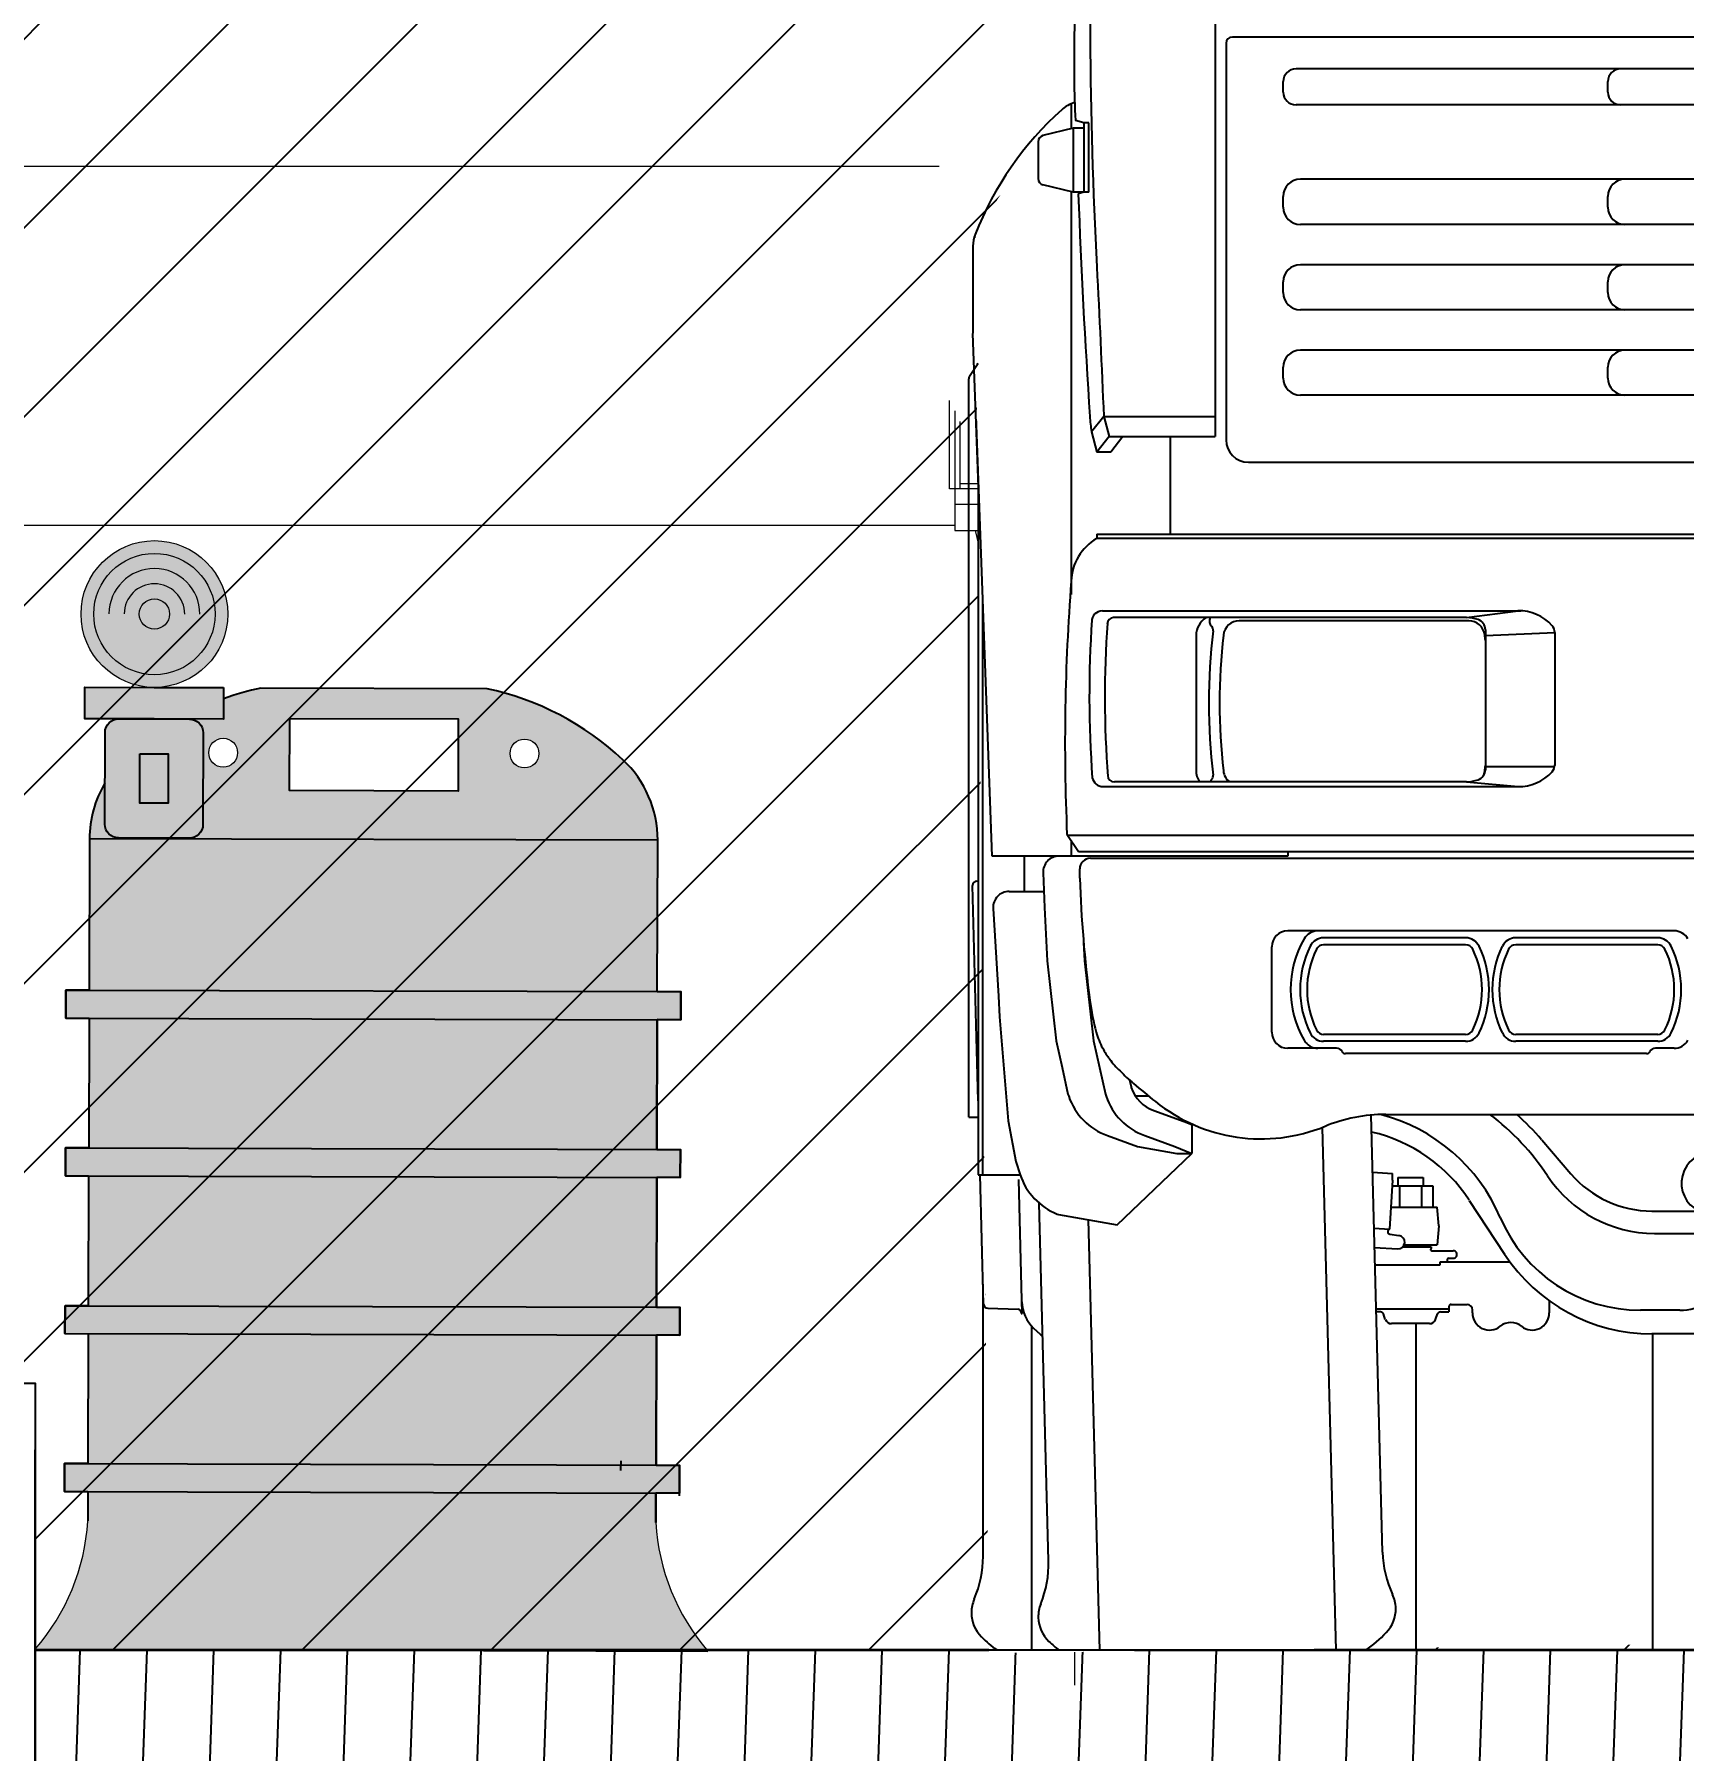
# Model space of a CAD drawing. Header units: metres. Extents: x 668617 to 675126, y 2286318 to 2293677.
# Drawn here: x 672250.003 to 672251.546, y 2287822.453 to 2287824.059 of the extents above; entities that cross this region are included whole.
import ezdxf

# ---------------------------------------------------------------- set-up
doc = ezdxf.new("R2010")
doc.units = ezdxf.units.M
doc.header["$MEASUREMENT"] = 0
doc.set_wipeout_variables(frame=1)
doc.layers.add('2', color=7, linetype='Continuous')
doc.layers.add('DMTG_SECCIONES_VIALES', color=250, linetype='Continuous')
doc.layers.add('dp_Fondo del tablero', color=7, linetype='Continuous', lineweight=0, true_color=0xf05123)
doc.layers.add('dp_Pictograma y filete', color=7, linetype='Continuous', lineweight=0, true_color=0x000000)
doc.styles.get("Standard").update_dxf_attribs({"font": 'arial.ttf'})
doc.dimstyles.get("Standard").update_dxf_attribs({"dimtxt": 0.18, "dimasz": 0.18, "dimexe": 0.18, "dimexo": 0.0625, "dimgap": 0.09, "dimtad": 0, "dimtih": 1, "dimtoh": 1, "dimdec": 4, "dimzin": 0, "dimdsep": 46, "dimtxsty": 'Standard', "dimcen": 0.09, "dimadec": 0, "dimazin": 0, "dimtfac": 1, "dimtdec": 4, "dimtofl": 0, "dimtmove": 0, "dimatfit": 3, "dimfxl": 1, "dimtolj": 1, "dimtzin": 0, "dimarcsym": 0})

# ---------------------------------------------------------------- blocks, each defined once
blk = doc.blocks.new('*D406')
at = {"layer": 'Defpoints', "color": 0, "transparency": 16777216}
for p in [(672250.0035, 2287822.5467), (672253.2035, 2287822.5467), (672253.2035, 2287821.1552)]:
    blk.add_point(p, dxfattribs=at)
at = {"layer": 'DMTG_SECCIONES_VIALES', "color": 0, "lineweight": -2, "transparency": 16777216}
for p, q in [((672250.0035, 2287822.4842), (672250.0035, 2287820.9752)), ((672253.2035, 2287822.4842), (672253.2035, 2287820.9752)), ((672250.1835, 2287821.1552), (672251.2801, 2287821.1552)), ((672253.0235, 2287821.1552), (672251.927, 2287821.1552))]:
    blk.add_line(p, q, dxfattribs=at)
at = {"layer": 'DMTG_SECCIONES_VIALES', "color": 0, "transparency": 16777216}
for points in [[(672250.1835, 2287821.1852), (672250.1835, 2287821.1252), (672250.0035, 2287821.1552)], [(672253.0235, 2287821.1852), (672253.0235, 2287821.1252), (672253.2035, 2287821.1552)]]:
    blk.add_solid(points, dxfattribs=at)
at = {"layer": 'DMTG_SECCIONES_VIALES', "color": 0, "transparency": 16777216, "insert": (672251.6035, 2287821.1552), "char_height": 0.18, "attachment_point": 5}
blk.add_mtext('\\A1;3.20', dxfattribs=at)
blk = doc.blocks.new('A$C42154543')
at = {"color": 7, "linetype": 'Continuous', "lineweight": 15, "true_color": 0xffffff}
blk.add_wipeout([(-1225, -2.7), (-1237.9, 1326.3), (-1145.2, 1472), (-1128, 1965.6), (-1101.2, 2611.6), (-1046.4, 2668), (0, 2739.6), (1020.3, 2681.8), (1134.7, 1887), (1144.7, 1449.8), (1240, 1315.4), (1217.4, 0), (570.6, 0), (557.5, 296.4), (-557.5, 296.4), (-563, 5.9)], dxfattribs=at).dxf.layer = '2'
at = {"layer": '2'}
for p, q in [((-1013, 1958.1), (-1013, 1136.9)), ((-1002.9, 1505.4), (-1002.9, 1133.9)), ((997, 1511.3), (-997, 1511.3)), ((-243.8, 1481.5), (-937.3, 1481.5)), ((-949.3, 1459.7), (-949.3, 1469.5)), ((-645.2, 1459.7), (-645.2, 1469.5)), ((-1148, 1448.7), (-1148, 1425.4)), ((-243.8, 1447.7), (-937.3, 1447.7)), ((-1136, 1430.9), (-1144.1, 1433.1)), ((-1146, 1425.9), (-1174.4, 1419)), ((-1136, 1425.9), (-1146, 1425.9)), ((-1146, 1425.9), (-1146, 1365.9)), ((-1131.6, 1430.9), (-1136, 1430.9)), ((-1136, 1430.9), (-1136, 1365.9)), ((-1131.6, 1365.9), (-1131.6, 1430.9)), ((-1179, 1413.2), (-1179, 1378.6)), ((-1146, 1365.9), (-1174.4, 1372.8)), ((-259, 1378), (-933.3, 1378)), ((-1148, 1366.4), (-1148, 988.9)), ((-1136, 1365.9), (-1146, 1365.9)), ((-1136, 1365.9), (-1141.4, 1364.4)), ((-1131.6, 1365.9), (-1136, 1365.9)), ((-949.3, 1351.8), (-949.3, 1362)), ((-645.2, 1351.8), (-645.2, 1362)), ((-259, 1335.8), (-933.3, 1335.8)), ((-1240, 1315.4), (-1240, 1233.9)), ((-247.8, 1298), (-933.3, 1298)), ((-949.3, 1271.8), (-949.3, 1282)), ((-645.2, 1271.8), (-645.2, 1282)), ((-247.8, 1255.8), (-933.3, 1255.8)), ((-1222, 743.9), (-1240, 1233.6)), ((-247.8, 1218), (-933.3, 1218)), ((-1244, 499.4), (-1244, 1191.2)), ((-1243.3, 1193.5), (-1235, 1205.8)), ((-949.3, 1191.8), (-949.3, 1202)), ((-645.2, 1191.8), (-645.2, 1202)), ((-247.8, 1175.8), (-933.3, 1175.8)), ((-1117.5, 1155.9), (-1129, 1141.4)), ((-1117.5, 1155.9), (-1112.5, 1136.9)), ((-1117.5, 1155.9), (-1013, 1155.9)), ((-1129, 1141.4), (-1124, 1122.4)), ((-1112.5, 1136.9), (-1124, 1122.4)), ((-1112.5, 1136.9), (-1013, 1136.9)), ((-1099.5, 1136.9), (-1111, 1122.4)), ((-1055, 1045.4), (-1055, 1136.9)), ((-1111, 1122.4), (-1124, 1122.4)), ((-982, 1113), (982, 1113)), ((-1235, 1097.7), (-1235, 445.4)), ((-1124, 1045.4), (1124, 1045.4)), ((-1124, 1045.4), (-1124, 1041.4)), ((1124, 1041.4), (-1124, 1041.4)), ((-1231, 988.8), (-1231, 445.4)), ((-1118.7, 973.7), (-726.6, 973.7)), ((-777.5, 967.4), (-1108.2, 967.4)), ((-777.5, 967.4), (-729.4, 973.7)), ((-1031, 950.4), (-1031, 824.4)), ((-775.5, 964.4), (-990.5, 964.4)), ((-760, 956), (-760, 824.9)), ((-760, 950.7), (-695, 953.3)), ((-695, 953.5), (-695, 828.8)), ((-1031, 891.1), (-1031, 885.4)), ((-760, 827.9), (-695, 827.8)), ((-1118.2, 809.1), (-729.2, 809.1)), ((-777.5, 813.4), (-1107.4, 813.4)), ((-777.5, 813.4), (-729.2, 809.1)), ((-1152, 764.4), (-1141, 748.4)), ((-1151.3, 763.4), (-489.5, 763.4)), ((-1148, 758.6), (-1148, 743.9)), ((-945, 743.9), (-1222, 743.9)), ((-1192, 743.9), (-1192, 710.9)), ((-1141, 748.4), (-500, 748.4)), ((-1130, 741.9), (-395, 741.9)), ((-945, 748.4), (-945, 743.9)), ((-1140, 723.4), (-1140, 731.9)), ((-1235, 514.8), (-1240.3, 716.4)), ((-1236.6, 720.5), (-1235, 720.7)), ((-1206.1, 710.9), (-1173.6, 710.9)), ((-583.2, 673.9), (-945, 673.9)), ((-778.5, 667.4), (-911.5, 667.4)), ((-778.5, 660.9), (-911.5, 660.9)), ((-598.5, 667.4), (-731.5, 667.4)), ((-598.5, 660.9), (-731.5, 660.9)), ((-960, 578.9), (-960, 658.9)), ((-899.4, 563.9), (-945, 563.9)), ((-778.5, 576.9), (-911.5, 576.9)), ((-778.5, 570.4), (-911.5, 570.4)), ((-598.5, 576.9), (-731.5, 576.9)), ((-598.5, 570.4), (-731.5, 570.4)), ((-583.2, 563.9), (-600.6, 563.9)), ((-609, 558.9), (-891, 558.9)), ((-1075.3, 518.9), (-1087.6, 518.9)), ((-1244, 499.4), (-1235, 499.4)), ((-856.3, 91.8), (-867, 501.3)), ((-853.3, 501.9), (853.3, 501.9)), ((-1037.1, 493.9), (-1038.7, 493.9)), ((-1035, 492.4), (-1035, 465.4)), ((-899.6, 0), (-912.4, 489.8)), ((-707.2, 478.2), (-679.9, 446.3)), ((-1105, 398.4), (-1035, 465.4)), ((-1049, 465.4), (-1035, 465.4)), ((-1235, 445.4), (-1195.8, 445.4)), ((-1230, 324.2), (-1233.2, 445.4)), ((-1193.8, 315.3), (-1197.1, 440.9)), ((-865.6, 447.9), (-847, 446.7)), ((-847, 440.4), (-849.8, 394.5)), ((-847.4, 434.9), (-809.3, 434.9)), ((-847, 440.4), (-847, 446.7)), ((-842.1, 442.9), (-818.1, 442.9)), ((-842.1, 442.9), (-842.1, 434.9)), ((-840.5, 434.9), (-840.5, 414.9)), ((-819.7, 434.9), (-819.7, 414.9)), ((-818.1, 442.9), (-818.1, 434.9)), ((-809.3, 434.9), (-809.3, 414.9)), ((-1169.2, 83.6), (-1178, 418.8)), ((-775, 421.4), (-742, 371.1)), ((-1121.3, 0), (-1131.9, 403.2)), ((-848.6, 414.9), (-805.1, 414.9)), ((-803.6, 397.4), (-805.1, 414.9)), ((-604, 411.4), (-541.8, 411.4)), ((-864.2, 395.4), (-849.8, 394.5)), ((-849.4, 389.7), (-840.9, 388.5)), ((-803.6, 397.4), (-805.1, 379.9)), ((-601.6, 390.5), (-541.8, 390.5)), ((-863.8, 377.3), (-842.2, 376)), ((-837.3, 377.9), (-810.6, 377.9)), ((-836, 379.9), (-805.1, 379.9)), ((-814.1, 379.9), (-814, 377.9)), ((-810.6, 377.9), (-810.6, 376.6)), ((-810.1, 374.2), (-790.1, 374.2)), ((-863.3, 360.9), (-802.4, 360.9)), ((-802.4, 360.9), (-802.4, 363.9)), ((-802.4, 363.9), (-737.1, 363.9)), ((-795.9, 365.4), (-795.9, 363.9)), ((-794.1, 367.2), (-790.2, 367.2)), ((-1230.5, 87.9), (-1230.5, 343)), ((-794.1, 321.9), (-794.1, 316.9)), ((-792.1, 323.9), (-777.1, 323.9)), ((-700.1, 327.3), (-700.1, 315.9)), ((-1226.1, 320.3), (-1197.7, 319.5)), ((-1194.8, 316.6), (-1194.8, 315.3)), ((-1194.8, 315.3), (-1193.8, 315.3)), ((-862.3, 319.9), (-794.1, 319.9)), ((-858.3, 316.9), (-862.2, 316.9)), ((-853.7, 309.9), (-855.5, 315)), ((-812.2, 305.9), (-848, 305.9)), ((-824.8, 0), (-824.8, 305.9)), ((-806.6, 309.9), (-804.7, 315)), ((-801.9, 316.9), (-794.1, 316.9)), ((-772.1, 315.9), (-772.1, 318.9)), ((-577.8, 318.4), (-614.5, 318.4)), ((-1184.8, 0), (-1184.8, 303.5)), ((-1183.2, 301.8), (-1177, 296)), ((-369, 296.4), (-604, 296.4)), ((-603.2, 0), (-603.2, 296.4)), ((1283.1, 0), (-1272.7, 0))]:
    blk.add_line(p, q, dxfattribs=at)
for points in [[(-1128, 1965.6, 0.021047), (-1142.8, 1695.9, -0.000487), (-1145.2, 1510.9, 0.014648), (-1144.1, 1433.1, 0.253224)], [(-1099, 1947.4, 0.029085), (-1126.2, 1695.9, 0.014079), (-1130.2, 1510.9, 0.011262), (-1124, 1295.9, -0.002595), (-1117.5, 1155.9, 0.443381)], [(-1141.4, 1364.4, 0.007076), (-1130.5, 1155.9, 0.018251), (-1129, 1141.4, 0.408232)], [(-1174.3, 728.3), (-1173, 695.9), (-1170.5, 645.9), (-1165, 595.9), (-1162, 570.9), (-1156.5, 545.9), (-1151, 520.9), (-1150.3, 518.9, 0.226237), (-1114.1, 482.1), (-1086, 471.9), (-1049, 465.4)], [(-1140, 723.4, 0.023816), (-1130.5, 608.9, 0.033509), (-1124.5, 578.9, 0.058125), (-1118.5, 563.9, 0.039896), (-1112, 553.9, 0.077681), (-1102.1, 542.7, 0.034494), (-1089.6, 531, 0.009423), (-1069.1, 513.9, 0.009423)], [(-1221, 695), (-1216, 612.8), (-1215, 593.3), (-1211, 544.6), (-1207, 495.9), (-1200, 457.9), (-1195.8, 445.4, 0.221251), (-1161.1, 408.6), (-1160, 408.2), (-1105, 398.4)], [(-1136.4, 663), (-1135.5, 645.9), (-1130, 595.9), (-1127, 570.9), (-1121.5, 545.9), (-1116, 520.9), (-1115.3, 518.9, 0.226237), (-1079.1, 482.1), (-1051, 471.9), (-1035, 465.4)], [(-1093.3, 534.2), (-1091.9, 527.7), (-1091.7, 527.1, 0.226237), (-1070.6, 505.6), (-1042, 495.2), (-1035, 492.4)], [(-872, 0, 0.05104), (-852.8, 16.5, 0.199683), (-843.9, 39.4, 0.103157), (-846.9, 52.1, 0.098271)], [(-1238.8, 47.9, 0.103157), (-1241.5, 35.1, 0.199683)], [(-1241.5, 35.1, 0.199683), (-1232.1, 12.5, 0.038649), (-1217.4, 0, 0.055475)], [(-1176.5, 43.4, 0.103157), (-1178.8, 30.6, 0.199683)], [(-1178.8, 30.6, 0.199683), (-1168.8, 8.2, 0.025354), (-1159.2, 0, 0.055475)]]:
    blk.add_lwpolyline(points, format="xyb", dxfattribs=at)
for centre, radius, start, end in [((-997, 1505.4), 5.9, 90, 180), ((-937.3, 1469.5), 12, 90, 180), ((-633.2, 1469.5), 12, 90, 180), ((-1136.8, 1420.9), 30, 105.2428, 131.9158), ((-937.3, 1459.7), 12, 180, 270), ((-633.2, 1459.7), 12, 180, 270), ((-951.1, 1214), 308, 131.9158, 158.6152), ((-1173, 1413.2), 6, 103.627, 180), ((-1173, 1378.6), 6, 180, 256.373), ((-933.3, 1362), 16, 90, 180), ((-629.2, 1362), 16, 90, 180), ((-933.3, 1351.8), 16, 180, 270), ((-629.2, 1351.8), 16, 180, 270), ((-1210, 1315.4), 30, 158.6152, 180), ((-933.3, 1282), 16, 90, 180), ((-629.2, 1282), 16, 90, 180), ((-933.3, 1271.8), 16, 180, 270), ((-629.2, 1271.8), 16, 180, 270), ((-933.3, 1202), 16, 90, 180), ((-629.2, 1202), 16, 90, 180), ((-1239.8, 1191.2), 4.2, 145.9397, 180), ((-933.3, 1191.8), 16, 180, 270), ((-629.2, 1191.8), 16, 180, 270), ((-982, 1133.9), 20.9, 180, 270), ((-1100.5, 1000.1), 47.5, 119.6256, 178.4469), ((804.2, 849.9), 1958, 175.5629, 182.5032), ((-79.6, 893.6), 1051.4, 176.0999, 184.1604), ((-1118.7, 963.7), 10, 90, 180), ((-1108.2, 961.4), 6, 90, 180), ((-1011, 950.4), 20, 121.7883, 180), ((-1010.5, 964.4), 8, 157.9757, 223.0794), ((-779.1, 928.8), 38.7, 71.5484, 87.6556), ((-770, 956), 10, 0, 71.5484), ((-728.3, 932.5), 41.2, 41.471, 91.7245), ((-122, 893.4), 994.5, 176.0327, 184.3183), ((-437, 887.4), 582, 173.3359, 186.6641), ((-1020, 955.5), 5, 353.3359, 43.0794), ((-437, 887.4), 572, 173.6091, 186.3909), ((-990.5, 949.4), 15, 90, 173.6091), ((-775.5, 949.4), 15, 6.3909, 90), ((-1329, 887.4), 572, 5.8707, 6.3909), ((-705, 953.3), 10, 0, 40.3188), ((-1011, 824.4), 20, 180, 213.367), ((-990.5, 825.4), 15, 186.3909, 233.1301), ((-770, 824.9), 10, 288.4516, 0), ((-775.5, 825.4), 15, 334.5635, 353.6091), ((-1329, 887.4), 572, 353.6091, 354.1293), ((-728.3, 850.3), 41.2, 268.2755, 318.529), ((-705, 829.5), 10, 319.6812, 0), ((-1118.1, 819.4), 10.3, 191.4117, 269.203), ((-1107.7, 819.4), 6, 180, 270), ((-1010.5, 810.4), 8, 136.9206, 157.9757), ((-1020, 819.3), 5, 316.9206, 6.6641), ((-779.1, 852.1), 38.7, 272.3444, 288.4516), ((-1159.4, 728.9), 15, 90, 182.3859), ((-1130, 731.9), 10, 90, 180), ((-1236.3, 716.5), 4, 94.5, 181.5), ((-1206.1, 695.9), 15, 90, 183.5), ((-945, 658.9), 15, 90, 180), ((-847.5, 618.9), 95, 150, 210), ((-841, 618.9), 92.5, 153.9286, 206.0714), ((-916.8, 658.9), 15, 90, 150), ((-911.5, 653.4), 14, 90, 153.9286), ((-911.5, 653.4), 7.5, 90, 153.9286), ((-778.5, 653.4), 14, 26.0714, 90), ((-778.5, 653.4), 7.5, 26.0714, 90), ((-849, 618.9), 92.5, 333.9286, 26.0714), ((-661, 618.9), 92.5, 153.9286, 206.0714), ((-731.5, 653.4), 14, 90, 153.9286), ((-731.5, 653.4), 7.5, 90, 153.9286), ((-598.5, 653.4), 14, 26.0714, 90), ((-598.5, 653.4), 7.5, 26.0714, 90), ((-669, 618.9), 92.5, 333.9286, 26.0714), ((-583.2, 658.9), 15, 30, 90), ((-841, 618.9), 86, 153.9286, 206.0714), ((-849, 618.9), 86, 333.9286, 26.0714), ((-661, 618.9), 86, 153.9286, 206.0714), ((-669, 618.9), 86, 333.9286, 26.0714), ((-945, 578.9), 15, 180, 270), ((-911.5, 584.4), 7.5, 206.0714, 270), ((-778.5, 584.4), 7.5, 270, 333.9286), ((-731.5, 584.4), 7.5, 206.0714, 270), ((-598.5, 584.4), 7.5, 270, 333.9286), ((-916.8, 578.9), 15, 210, 270), ((-911.5, 584.4), 14, 206.0714, 270), ((-899.4, 557.9), 6, 28.2737, 90), ((-778.5, 584.4), 14, 270, 333.9286), ((-731.5, 584.4), 14, 206.0714, 270), ((-600.6, 557.9), 6, 90, 151.7263), ((-598.5, 584.4), 14, 270, 333.9286), ((-583.2, 578.9), 15, 270, 330), ((-891, 562.4), 3.5, 208.2737, 270), ((-609, 562.4), 3.5, 270, 331.7263), ((-970, 636.8), 157.8, 231.1243, 292.2886), ((-853.3, 351.9), 150, 90, 112.2886), ((-900.5, 339.3), 168, 23.1222, 75.4119), ((-897, 315.4), 234, 33.4541, 52.8541), ((-897, 315.4), 250, 40.6222, 48.2525), ((-900.5, 339.3), 150, 33.2122, 76.9371), ((-547.5, 437.5), 28.8, 8.2164, 244.7238), ((-601.6, 510.5), 120, 213.4541, 270), ((-604, 511.4), 100, 220.6222, 270), ((-614.5, 461.4), 143, 203.1222, 270), ((-849, 392.2), 2.49, 109.9832, 261.5), ((-841.8, 382.3), 6.26, 266.5, 81.5), ((-810.1, 375.4), 1.25, 113.5782, 270), ((-790.1, 370.7), 3.5, 269.2778, 90), ((-604, 461.4), 165, 213.2122, 270), ((-794.1, 365.4), 1.8, 89.2778, 180), ((-1226, 324.3), 4, 181.5, 268.5), ((-1159.1, 327.2), 35, 181.5, 226.5), ((-792.1, 321.9), 2, 90, 180), ((-777.1, 318.9), 5, 0, 90), ((-577.8, 368.4), 50, 270, 302.0595), ((-1197.8, 316.5), 3, 1.5, 88.5), ((-858.3, 313.9), 3, 19.9831, 90), ((-848, 311.9), 6, 199.9831, 270), ((-812.2, 311.9), 6, 270, 340.0169), ((-801.9, 313.9), 3, 90, 160.0169), ((-756.1, 315.9), 16, 180, 308.6822), ((-736.1, 291), 16, 51.3178, 128.6822), ((-716.1, 315.9), 16, 231.3178, 0), ((-1152.9, 321.4), 35, 226.5, 231.4948), ((-1330.5, 87.9), 100, 336.4414, 0), ((-1269.2, 81), 100, 337.9414, 1.5), ((-756.3, 94.4), 100, 181.5, 205.0586)]:
    blk.add_arc(centre, radius, start, end, dxfattribs=at)
blk = doc.blocks.new('tambo_SCT')
at = {"layer": 'dp_Fondo del tablero', "true_color": 0xf08e0f}
h = blk.add_hatch(color=30, dxfattribs=at)
edge = h.paths.add_edge_path()
edge.add_arc((7.06, 62.65), 4.44, 0, 360)
at = {"layer": 'dp_Fondo del tablero', "true_color": 0xffca00}
h = blk.add_hatch(color=40, dxfattribs=at)
h.paths.add_polyline_path([(11.25, 58.21), (11.25, 56.3), (7.06, 56.3), (2.87, 56.3), (2.87, 58.21), (7.06, 58.21)])
edge = h.paths.add_edge_path()
edge.add_line((4.92, 56.3), (9.19, 56.3))
edge.add_arc((9.19, 55.47), 0.832, 0, 90, ccw=False)
edge.add_line((10.03, 55.47), (10.03, 49.93))
edge.add_arc((9.19, 49.93), 0.832, -90, 0, ccw=False)
edge.add_line((9.19, 49.1), (4.92, 49.1))
edge.add_arc((4.92, 49.93), 0.832, 180, 270, ccw=False)
edge.add_line((4.09, 49.93), (4.09, 55.47))
edge.add_arc((4.92, 55.47), 0.832, 90, 180, ccw=False)
h.paths.add_polyline_path([(6.2, 54.19), (7.92, 54.19), (7.92, 51.2), (6.2, 51.2)], flags=16)
at = {"layer": 'dp_Fondo del tablero'}
h = blk.add_hatch(color=256, dxfattribs=at)
h.paths.add_polyline_path([(37.54, 49.04, 0.208145), (35.42, 53.91, 0.13635), (27.2, 58.18), (13.51, 58.18, 0.03408), (11.25, 57.54), (11.25, 56.3), (9.19, 56.3, -0.414214), (10.03, 55.47), (10.03, 49.93, -0.414214), (9.19, 49.1)])
h.paths.add_polyline_path([(28.6, 54.27, -1), (30.35, 54.27, -1)], flags=16)
h.paths.add_polyline_path([(25.46, 51.99), (15.26, 51.99), (15.26, 56.35), (25.46, 56.35)], flags=16)
h.paths.add_polyline_path([(10.37, 54.27, -1), (12.11, 54.27, -1)], flags=16)
h = blk.add_hatch(color=256, dxfattribs=at)
h.paths.add_polyline_path([(4.92, 49.1, -0.414214), (4.09, 49.93), (4.09, 52.42, 0.133761), (3.17, 49.04)])
h.paths.add_polyline_path([(6.2, 51.2), (7.92, 51.2), (7.92, 54.19), (6.2, 54.19)])
h = blk.add_hatch(color=256, dxfattribs=at)
h.paths.add_polyline_path([(37.54, 39.89), (37.54, 49.04), (3.17, 49.04), (3.17, 39.89)])
h.paths.add_polyline_path([(38.96, 38.19), (38.96, 39.89), (1.76, 39.89), (1.76, 38.19)])
h.paths.add_polyline_path([(1.76, 30.34), (1.76, 28.65), (38.96, 28.65), (38.96, 30.34)])
h.paths.add_polyline_path([(37.54, 20.79), (37.54, 28.65), (3.17, 28.65), (3.17, 20.79)])
h.paths.add_polyline_path([(38.96, 19.1), (38.96, 20.79), (1.76, 20.79), (1.76, 19.1)])
h.paths.add_polyline_path([(1.76, 11.24), (1.76, 9.55), (38.96, 9.55), (38.96, 11.24)])
blk.add_hatch(color=256, dxfattribs=at).paths.add_polyline_path([(3.17, 9.55), (3.17, 9.35, -0.196465), (0, 0), (40.71, 0, -0.16513), (37.54, 7.77), (37.54, 9.55)])
at = {"layer": 'dp_Pictograma y filete', "true_color": 0xffffff}
h = blk.add_hatch(color=7, dxfattribs=at)
h.paths.add_polyline_path([(3.17, 38.19), (3.17, 30.34), (37.54, 30.34), (37.54, 38.19)])
h.paths.add_polyline_path([(3.17, 19.1), (3.17, 11.24), (37.54, 11.24), (37.54, 19.1)])
at = {"layer": 'dp_Pictograma y filete', "lineweight": -3}
for p, q in [((37.54, 49.04), (3.17, 49.04)), ((3.17, 49.04), (3.17, 39.89)), ((37.54, 39.89), (37.54, 49.04)), ((1.76, 38.19), (1.76, 39.89)), ((1.76, 39.89), (38.96, 39.89)), ((38.96, 38.19), (38.96, 39.89)), ((38.96, 38.19), (38.96, 39.89)), ((1.76, 38.19), (38.96, 38.19)), ((1.76, 28.65), (1.76, 30.34)), ((1.76, 30.34), (38.96, 30.34)), ((38.96, 28.65), (38.96, 30.34)), ((38.96, 28.65), (38.96, 30.34)), ((1.76, 28.65), (38.96, 28.65)), ((1.76, 19.1), (1.76, 20.79)), ((1.76, 20.79), (38.96, 20.79)), ((38.96, 19.1), (38.96, 20.79)), ((38.96, 19.1), (38.96, 20.79)), ((1.76, 19.1), (38.96, 19.1)), ((35.42, 10.9), (35.42, 11.49)), ((1.76, 9.55), (1.76, 11.24)), ((1.76, 11.24), (38.96, 11.24)), ((38.96, 9.39), (38.96, 11.24)), ((38.96, 9.55), (38.96, 11.24)), ((1.76, 9.55), (38.96, 9.55)), ((0, 0), (40.71, 0))]:
    blk.add_line(p, q, dxfattribs=at)
for points in [[(11.25, 58.21), (11.25, 56.3), (7.06, 56.3), (2.87, 56.3), (2.87, 58.21), (7.06, 58.21)], [(15.26, 56.35), (25.46, 56.35), (25.46, 51.99), (15.26, 51.99)], [(6.2, 54.19), (7.92, 54.19), (7.92, 51.2), (6.2, 51.2)]]:
    blk.add_lwpolyline(points, close=True, dxfattribs=at)
for points in [[(37.54, 49.04, 0.208145), (35.42, 53.91, 0.13635), (27.2, 58.18), (13.51, 58.18, 0.03408), (11.25, 57.54, 0.03408)], [(4.09, 52.42, 0.133761), (3.17, 49.04)]]:
    blk.add_lwpolyline(points, format="xyb", dxfattribs=at)
blk.add_lwpolyline([(4.92, 56.3), (9.19, 56.3, -0.414214), (10.03, 55.47), (10.03, 49.93, -0.414214), (9.19, 49.1), (4.92, 49.1, -0.414214), (4.09, 49.93), (4.09, 55.47, -0.414214)], format="xyb", close=True, dxfattribs=at)
for points in [[(3.17, 39.89), (1.76, 39.89), (1.76, 38.19), (3.17, 38.19)], [(37.54, 39.89), (38.96, 39.89), (38.96, 38.19), (37.54, 38.19)], [(3.17, 38.19), (3.17, 30.34)], [(37.54, 30.34), (37.54, 38.19)], [(37.54, 38.19), (37.54, 30.34)], [(3.17, 30.34), (1.76, 30.34), (1.76, 28.65), (3.17, 28.65)], [(37.54, 30.34), (38.96, 30.34), (38.96, 28.65), (37.54, 28.65)], [(3.17, 28.65), (3.17, 20.79)], [(37.54, 20.79), (37.54, 28.65)], [(37.54, 28.65), (37.54, 20.79)], [(3.17, 20.79), (1.76, 20.79), (1.76, 19.1), (3.17, 19.1)], [(37.54, 20.79), (38.96, 20.79), (38.96, 19.1), (37.54, 19.1)], [(3.17, 19.1), (3.17, 11.24)], [(37.54, 11.24), (37.54, 19.1)], [(37.54, 19.1), (37.54, 11.24)], [(3.17, 11.24), (1.76, 11.24), (1.76, 9.55), (3.17, 9.55)], [(37.54, 11.24), (38.96, 11.24), (38.96, 9.55), (37.54, 9.55)], [(3.17, 9.55), (3.17, 7.77)], [(37.54, 7.77), (37.54, 9.55)], [(37.54, 9.55), (37.54, 7.77)]]:
    blk.add_lwpolyline(points, dxfattribs=at)
at = {"layer": 'dp_Pictograma y filete'}
for centre, radius in [((7.06, 62.65), 4.44), ((7.06, 62.65), 3.67), ((7.06, 62.65), 0.917), ((11.24, 54.27), 0.873), ((29.47, 54.27), 0.873)]:
    blk.add_circle(centre, radius, dxfattribs=at)
for centre, radius, start, end in [((7.06, 62.65), 2.75, 0, 180), ((7.06, 62.65), 1.83, 0, 180), ((-9.85, 8.56), 13.05, 319.0167, 356.5232), ((50.56, 8.56), 13.05, 183.4768, 220.9833)]:
    blk.add_arc(centre, radius, start, end, dxfattribs=at)
blk = doc.blocks.new('*D424')
at = {"layer": 'Defpoints', "color": 0, "transparency": 16777216}
for p in [(672246.3035, 2287822.7967), (672250.0035, 2287822.7967), (672250.0035, 2287821.1552)]:
    blk.add_point(p, dxfattribs=at)
at = {"layer": 'DMTG_SECCIONES_VIALES', "color": 0, "lineweight": -2, "transparency": 16777216}
for p, q in [((672246.3035, 2287822.7342), (672246.3035, 2287820.9752)), ((672250.0035, 2287822.7342), (672250.0035, 2287820.9752)), ((672246.4835, 2287821.1552), (672247.8301, 2287821.1552)), ((672249.8235, 2287821.1552), (672248.477, 2287821.1552))]:
    blk.add_line(p, q, dxfattribs=at)
at = {"layer": 'DMTG_SECCIONES_VIALES', "color": 0, "transparency": 16777216}
for points in [[(672246.4835, 2287821.1852), (672246.4835, 2287821.1252), (672246.3035, 2287821.1552)], [(672249.8235, 2287821.1852), (672249.8235, 2287821.1252), (672250.0035, 2287821.1552)]]:
    blk.add_solid(points, dxfattribs=at)
at = {"layer": 'DMTG_SECCIONES_VIALES', "color": 0, "transparency": 16777216, "insert": (672248.1535, 2287821.1552), "char_height": 0.18, "attachment_point": 5}
blk.add_mtext('\\A1;3.70', dxfattribs=at)
blk = doc.blocks.new('_ArchTick')
at = {"color": 0, "linetype": 'ByBlock', "const_width": 0.15}
blk.add_lwpolyline([(-0.5, -0.5), (0.5, 0.5)], dxfattribs=at)
blk = doc.blocks.new('*D402')
at = {"layer": 'Defpoints', "color": 0, "transparency": 16777216}
for p in [(672246.3035, 2287822.7967), (672286.8035, 2287822.7967), (672286.8035, 2287820.242)]:
    blk.add_point(p, dxfattribs=at)
at = {"layer": 'DMTG_SECCIONES_VIALES', "color": 0, "lineweight": -2, "transparency": 16777216}
for p, q in [((672246.3035, 2287822.7342), (672246.3035, 2287820.062)), ((672286.8035, 2287822.7342), (672286.8035, 2287820.062)), ((672246.3035, 2287820.242), (672266.1565, 2287820.242)), ((672286.8035, 2287820.242), (672266.9506, 2287820.242))]:
    blk.add_line(p, q, dxfattribs=at)
at = {"layer": 'DMTG_SECCIONES_VIALES', "color": 0, "lineweight": -2, "transparency": 16777216, "xscale": 0.18, "yscale": 0.18, "zscale": 0.18, "rotation": 180}
blk.add_blockref('_ArchTick', (672246.3035, 2287820.242), dxfattribs=at)
at = {"layer": 'DMTG_SECCIONES_VIALES', "color": 0, "lineweight": -2, "transparency": 16777216, "xscale": 0.18, "yscale": 0.18, "zscale": 0.18}
blk.add_blockref('_ArchTick', (672286.8035, 2287820.242), dxfattribs=at)
at = {"layer": 'DMTG_SECCIONES_VIALES', "color": 0, "transparency": 16777216, "insert": (672266.5535, 2287820.242), "char_height": 0.18, "attachment_point": 5}
blk.add_mtext('\\A1;40.50', dxfattribs=at)

msp = doc.modelspace()

# ---------------------------------------------------------------- hatches: boundary and pattern name
at = {"layer": 'DMTG_SECCIONES_VIALES'}
h = msp.add_hatch(dxfattribs=at)
h.set_pattern_fill('ANSI31', color=51)
h.set_pattern_definition([(45, (672091.9349, 2287760.21828), (-0.08838835, 0.08838835), [])])
h.paths.add_polyline_path([(672259.70355, 2287827.58827), (672246.60757, 2287827.58827), (672246.60757, 2287822.79673), (672250.00355, 2287822.79673), (672250.00355, 2287822.54755), (672259.70355, 2287822.54591)])
at = {"layer": 'DMTG_SECCIONES_VIALES', "true_color": 0x000000}
h = msp.add_hatch(dxfattribs=at)
h.set_pattern_fill('ANSI31', color=18, scale=0.5, angle=43)
h.set_pattern_definition([(88, (671855.920446, 2287752.40659), (-0.062461927, 0.0021812185), [])])
h.paths.add_polyline_path([(672250.00355, 2287822.54673), (672250.00355, 2287822.29673), (672259.70355, 2287822.29673), (672259.70355, 2287822.54673)])
h.paths.add_polyline_path([(672283.10355, 2287822.29673), (672283.10355, 2287822.54673), (672273.70355, 2287822.54673), (672273.70355, 2287822.29673)])

# ---------------------------------------------------------------- linework, layer by layer
at = {"layer": 'DMTG_SECCIONES_VIALES'}
for p, q in [((672246.30355, 2287822.79673), (672250.00355, 2287822.79673)), ((672250.00355, 2287822.79673), (672250.00355, 2287822.54673)), ((672250.00355, 2287822.54673), (672259.70355, 2287822.54673))]:
    msp.add_line(p, q, dxfattribs=at)
at = {"layer": 'DMTG_SECCIONES_VIALES', "color": 51}
msp.add_lwpolyline([(672246.60757, 2287822.79673), (672250.00355, 2287822.79673), (672250.00355, 2287822.54755), (672259.70355, 2287822.54591), (672259.70355, 2287827.58827), (672246.60757, 2287827.58827)], close=True, dxfattribs=at)
at = {"layer": 'DMTG_SECCIONES_VIALES', "linetype": 'Continuous', "lineweight": 20}
for points in [[(672251.53595, 2287823.6383), (672251.53595, 2287823.76483), (672251.54081, 2287823.7843), (672251.55541, 2287823.7989), (672251.93015, 2287823.94977), (672251.93015, 2287823.5799), (672251.32181, 2287823.5799), (672251.32181, 2287823.58963)], [(672251.92042, 2287823.94004), (672251.56515, 2287823.78917), (672251.56028, 2287823.78917), (672251.55055, 2287823.77943), (672251.54568, 2287823.7697)], [(672250.84974, 2287823.93517), (672248.81418, 2287823.93517)], [(672250.86434, 2287823.59937), (672249.07211, 2287823.59937), (672249.07211, 2287823.62857), (672249.06725, 2287823.6383), (672249.06725, 2287823.65777), (672249.04291, 2287823.6821), (672248.82391, 2287823.80377), (672248.82391, 2287823.81837)], [(672251.54568, 2287823.5799), (672251.54568, 2287823.7697), (672251.92042, 2287823.7697)], [(672251.09308, 2287823.63343), (672250.85947, 2287823.63343), (672250.85947, 2287823.71617)], [(672250.86434, 2287823.70643), (672250.86434, 2287823.5945), (672251.09794, 2287823.5945), (672251.09794, 2287823.6237)], [(672250.86921, 2287823.63343), (672250.86921, 2287823.6967)], [(672251.54568, 2287823.59937), (672251.13201, 2287823.59937), (672251.02007, 2287823.68697)], [(672250.97627, 2287823.6091), (672250.97627, 2287823.67723)], [(672251.08334, 2287823.6383), (672250.86921, 2287823.6383)], [(672251.54568, 2287823.62857), (672251.48241, 2287823.62857), (672251.48241, 2287823.6383), (672251.54568, 2287823.6383)], [(672251.52621, 2287823.62857), (672251.52621, 2287823.6383)], [(672251.10281, 2287823.61883), (672250.86434, 2287823.61883)], [(672250.91301, 2287823.4923), (672250.90814, 2287823.4923), (672250.88381, 2287823.5945)], [(672250.91301, 2287823.5945), (672250.91301, 2287823.4923), (672250.88867, 2287823.5945)], [(672250.94221, 2287823.5945), (672250.94221, 2287823.53123), (672250.92761, 2287823.53123), (672250.91787, 2287823.5945)], [(672250.93734, 2287823.53123), (672250.92761, 2287823.5945)], [(672251.03467, 2287823.5945), (672251.02494, 2287823.53123), (672251.01034, 2287823.53123), (672251.01034, 2287823.5945)], [(672251.02494, 2287823.5945), (672251.01521, 2287823.53123)], [(672251.06387, 2287823.5945), (672251.03954, 2287823.4923)], [(672251.06874, 2287823.5945), (672251.04441, 2287823.4923), (672251.03954, 2287823.4923), (672251.03954, 2287823.5945)], [(672251.54568, 2287823.58963), (672251.13688, 2287823.58963), (672251.13688, 2287823.59937)], [(672251.54568, 2287823.58477), (672251.32181, 2287823.58477)], [(672251.38021, 2287823.57503), (672251.38021, 2287823.59937)], [(672250.97627, 2287823.3171), (672250.97627, 2287823.57017)], [(672250.89354, 2287822.98616), (672251.05901, 2287822.98616), (672251.04927, 2287823.00076), (672251.04927, 2287823.5069)], [(672251.04927, 2287823.00076), (672250.90327, 2287823.00076), (672250.90327, 2287823.5069)], [(672250.97627, 2287823.24409), (672250.97627, 2287823.28303)], [(672250.97627, 2287822.95209), (672250.97627, 2287823.21003)], [(672250.90327, 2287823.00076), (672250.89354, 2287822.98616), (672250.89354, 2287822.89369), (672251.05901, 2287822.89369), (672251.05901, 2287822.98616)], [(672250.96167, 2287822.96669), (672250.96654, 2287822.96182), (672250.97627, 2287822.95696), (672250.98601, 2287822.96182), (672250.99087, 2287822.97156), (672250.98601, 2287822.97642), (672250.97627, 2287822.98129), (672250.96654, 2287822.97642), (672250.96167, 2287822.97156), (672250.96167, 2287822.96669)], [(672250.96654, 2287822.97156), (672250.96654, 2287822.96669), (672250.97627, 2287822.96182), (672250.98114, 2287822.97156), (672250.97627, 2287822.97642), (672250.96654, 2287822.97156), (672250.97627, 2287822.96182), (672250.98114, 2287822.96182), (672250.98601, 2287822.97156)], [(672250.97627, 2287822.87909), (672250.97627, 2287822.91802)], [(672250.89841, 2287822.89369), (672250.89354, 2287822.88882)], [(672251.05414, 2287822.89369), (672251.05901, 2287822.88882), (672250.98114, 2287822.88882)], [(672251.05901, 2287822.88882), (672251.05901, 2287822.87909), (672250.89354, 2287822.87909), (672250.89354, 2287822.88882), (672250.97141, 2287822.88882)], [(672250.92274, 2287822.87909), (672250.92274, 2287822.87422)], [(672251.02981, 2287822.87909), (672251.02981, 2287822.87422)], [(672251.04927, 2287822.85962), (672251.04441, 2287822.85962), (672251.03954, 2287822.85476), (672251.05414, 2287822.85476), (672251.05414, 2287822.87422), (672250.90327, 2287822.87422), (672250.90327, 2287822.85476), (672250.91301, 2287822.85476)], [(672250.90327, 2287822.86936), (672250.91301, 2287822.86936)], [(672250.91301, 2287822.87422), (672250.91301, 2287822.84016), (672251.03954, 2287822.84016), (672251.04441, 2287822.84502)], [(672250.91301, 2287822.84502), (672251.04441, 2287822.84502), (672251.04441, 2287822.87422)], [(672251.03954, 2287822.87422), (672251.04441, 2287822.86936), (672251.03954, 2287822.86449), (672251.04441, 2287822.85962)], [(672251.04441, 2287822.86936), (672251.04927, 2287822.86936)], [(672251.04927, 2287822.87422), (672251.04927, 2287822.85476)], [(672251.05414, 2287822.85962), (672251.06387, 2287822.85962), (672251.06387, 2287822.86936), (672251.05414, 2287822.86936)], [(672250.90327, 2287822.85962), (672250.91301, 2287822.85962)], [(672250.97627, 2287822.84502), (672250.97627, 2287822.58709)], [(672250.92761, 2287822.78176), (672250.94707, 2287822.79149), (672250.95194, 2287822.81096), (672250.94221, 2287822.83042), (672250.93247, 2287822.84016)], [(672251.02007, 2287822.84016), (672251.01034, 2287822.83042), (672251.00061, 2287822.81096), (672251.00547, 2287822.79149), (672251.02494, 2287822.78176)], [(672250.92274, 2287822.77689), (672250.93247, 2287822.75742), (672250.94221, 2287822.74282), (672250.95681, 2287822.73309), (672250.97627, 2287822.72822), (672250.99574, 2287822.73309), (672251.01034, 2287822.74282), (672251.02007, 2287822.75742), (672251.02494, 2287822.77689)], [(672250.97627, 2287822.55302), (672250.97627, 2287822.51409)]]:
    msp.add_lwpolyline(points, dxfattribs=at)
for points in [[(672250.97141, 2287822.87909), (672250.98114, 2287822.89369), (672250.98114, 2287822.87909), (672250.97141, 2287822.89369)], [(672251.02494, 2287822.78176), (672250.92761, 2287822.78176), (672250.92274, 2287822.77689), (672251.02494, 2287822.77689)]]:
    msp.add_lwpolyline(points, close=True, dxfattribs=at)
at = {"layer": 'DMTG_SECCIONES_VIALES'}
msp.add_lwpolyline([(672250.00355, 2287822.54673), (672250.00355, 2287822.29673)], dxfattribs=at)

# ---------------------------------------------------------------- block references
at = {"layer": 'DMTG_SECCIONES_VIALES', "xscale": 0.01546907355775273, "yscale": 0.01546907355775273, "zscale": 0.01546907355775273, "rotation": 359.8502454587195}
msp.add_blockref('tambo_SCT', (672250.00355, 2287822.54755), dxfattribs=at)

# ---------------------------------------------------------------- dimensions: what is measured, and where the dimension line sits
at = {"layer": 'DMTG_SECCIONES_VIALES'}
dim = msp.add_linear_dim(base=(672250.00355, 2287821.15524), p1=(672246.30355, 2287822.79673), p2=(672250.00355, 2287822.79673), dimstyle='Standard', override={"dimdec": 2}, dxfattribs=at)
dim.commit()
dim.dimension.update_dxf_attribs({"geometry": '*D424', "text_midpoint": (672248.15355, 2287821.15524)})
dim = msp.add_linear_dim(base=(672253.20355, 2287821.15524), p1=(672250.00355, 2287822.54673), p2=(672253.20355, 2287822.54673), dimstyle='Standard', override={"dimdec": 2}, dxfattribs=at)
dim.commit()
dim.dimension.update_dxf_attribs({"geometry": '*D406', "text_midpoint": (672251.60355, 2287821.15524), "dimtype": 160})

# ---------------------------------------------------------------- next in the draw order: block references
at = {"layer": 'DMTG_SECCIONES_VIALES', "linetype": 'Continuous', "lineweight": 50, "xscale": 0.0009989080116068, "yscale": 0.0009989080116068, "zscale": 0.0009989080116068}
msp.add_blockref('A$C42154543', (672252.11995, 2287822.54673), dxfattribs=at)

# ---------------------------------------------------------------- next in the draw order: dimensions: what is measured, and where the dimension line sits
at = {"layer": 'DMTG_SECCIONES_VIALES'}
dim = msp.add_linear_dim(base=(672286.80355, 2287820.242), p1=(672246.30355, 2287822.79673), p2=(672286.80355, 2287822.79673), dimstyle='Standard', override={"dimdec": 2, "dimblk1": 'ArchTick', "dimblk2": 'ArchTick', "dimsah": 1}, dxfattribs=at)
dim.commit()
dim.dimension.update_dxf_attribs({"geometry": '*D402', "text_midpoint": (672266.55355, 2287820.242)})

doc.saveas('drawing.dxf')
